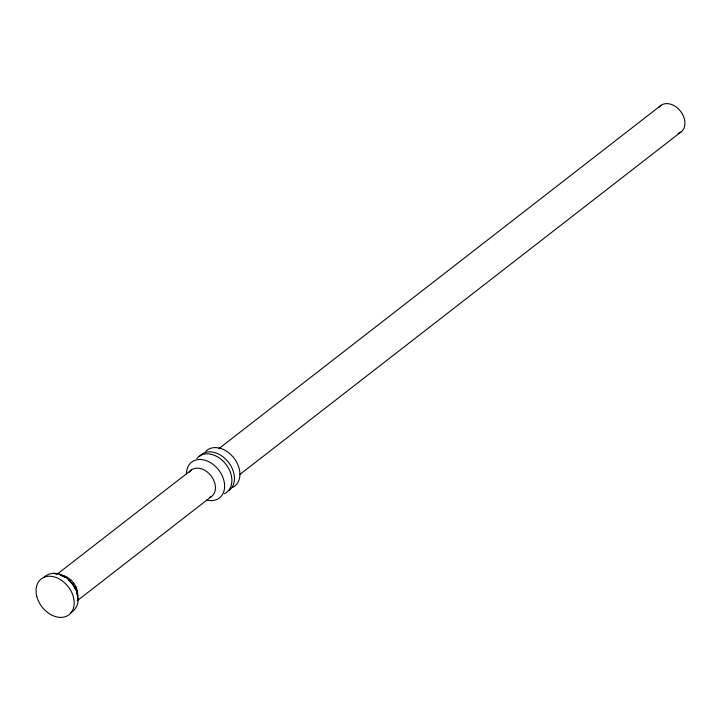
<?xml version="1.0" encoding="UTF-8"?>
<svg xmlns="http://www.w3.org/2000/svg" width="721" height="721" viewBox="0 0 721 721"><rect width="100%" height="100%" fill="white"/><g stroke="black" fill="none" stroke-linecap="round" stroke-linejoin="round"><path stroke-width="1.08" d="M77.544 596.366C78.634 586.615 70.748 576.557 61.042 575.187M44.044 577.133C63.124 561.226 91.918 599.539 70.604 612.904M77.471 596.186L77.787 594.573M77.039 594.789L77.3 590.679M75.903 586.75L75.173 588.129L75.588 589.183L72.551 584.154L73.668 583.055M57.401 573.997L191.516 469.876M218.932 448.588L661.022 105.347M77.246 600.719L211.352 496.598M239.66 474.625L680.858 132.069M70.766 579.837L69.351 580.288L68.594 579.765L72.551 584.154M62.231 575.944L65.521 577.431L67.386 577.323M63.754 575.673L61.402 575.565L59.05 574.105M54.111 573.204L56.499 574.412M63.989 576.34L65.521 577.431M76.768 592.581L77.498 594.537M77.589 597.943L78.156 599.836M658.796 107.636A16.646 12.158 52.2 0 1 680.84 111.647A16.646 12.158 52.2 0 1 677.956 133.439M205.692 451.382A22.666 16.556 52.2 0 1 234.325 458.547A22.666 16.556 52.2 0 1 232.477 487.459M189.29 472.165A16.646 12.158 52.2 0 1 210.893 475.599A16.646 12.158 52.2 0 1 209.478 497.625M186.451 473.985A22.666 16.556 52.2 0 1 205.188 460.277A22.666 16.556 52.2 0 1 224.61 485.431A22.666 16.556 52.2 0 1 206.548 500.004M199.492 456.456A22.666 16.556 52.2 0 1 227.457 461.052A22.666 16.556 52.2 0 1 228.881 490.613M196.923 458.439A22.666 16.556 52.2 0 1 225.835 464.198A22.666 16.556 52.2 0 1 224.438 493.705M36.708 596.06A22.666 16.556 52.2 0 0 68.639 615.022A22.666 16.556 52.2 0 0 60.059 579.396A22.666 16.556 52.2 0 0 36.708 596.06"/></g></svg>
